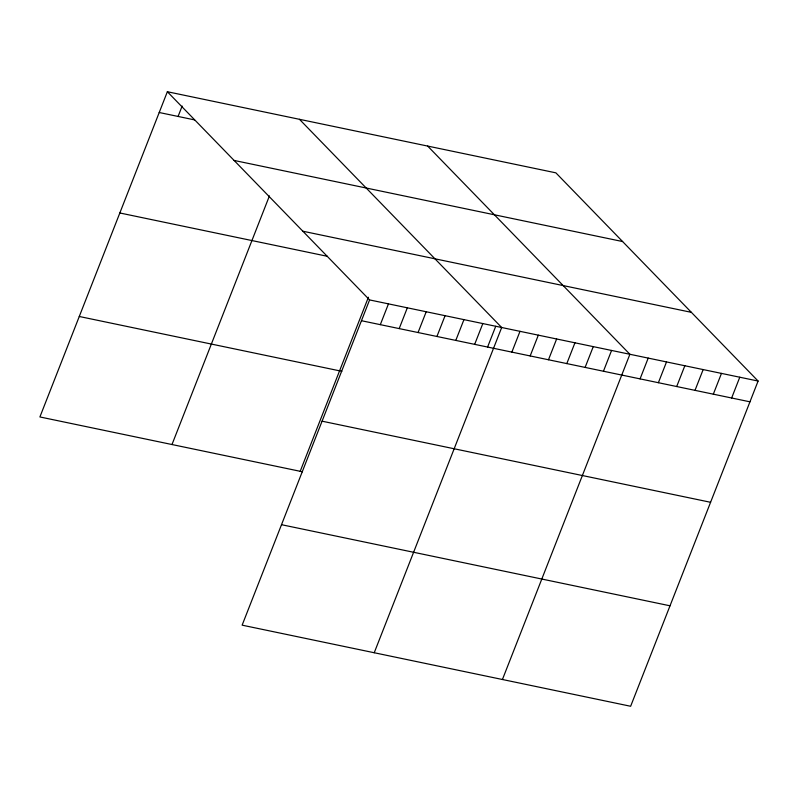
<?xml version="1.0" encoding="UTF-8"?>
<svg xmlns="http://www.w3.org/2000/svg" width="798" height="798" viewBox="0 0 798 798"><rect width="100%" height="100%" fill="white"/><g stroke="black" fill="none" stroke-linecap="round" stroke-linejoin="round"><path stroke-width="1.2" d="M167.361 91.73L369.594 299.928L242.133 625.163L630.639 706.27L758.1 381.045L555.867 172.837L167.361 91.73L39.9 416.955L302.492 471.778M178.084 116.448L182.153 106.054M171.989 444.536L269.435 195.899M300.198 471.299L368.417 297.225M380.317 324.656L388.466 303.868M399.19 328.596L407.329 307.809M418.062 332.527L426.202 311.749M436.935 336.467L445.075 315.689M455.798 340.407L463.947 319.629M474.67 344.347L482.82 323.569M487.608 346.99L495.728 326.292M374.232 652.744L501.683 327.509L299.45 119.301M511.857 352.118L519.997 331.33M530.171 355.938L538.321 335.16M548.485 359.758L556.635 338.98M566.799 363.589L574.949 342.801M585.114 367.409L593.263 346.631M603.438 371.23L611.577 350.452M502.431 679.507L629.891 354.272L427.658 146.074M640.066 378.88L648.205 358.103M658.38 382.701L666.52 361.923M676.694 386.531L684.844 365.743M695.008 390.352L703.158 369.574M713.322 394.172L721.472 373.394M731.636 398.002L739.786 377.215M159.211 112.508L194.592 119.9M234.093 160.438L622.6 241.545M302.851 231.221L691.357 312.337M119.84 212.976L327.479 256.328M369.594 299.928L758.1 381.045M361.444 320.716L749.96 401.823M79.271 316.487L341.863 371.309M322.073 421.184L710.579 502.291M281.504 524.695L670.021 605.802"/></g></svg>
